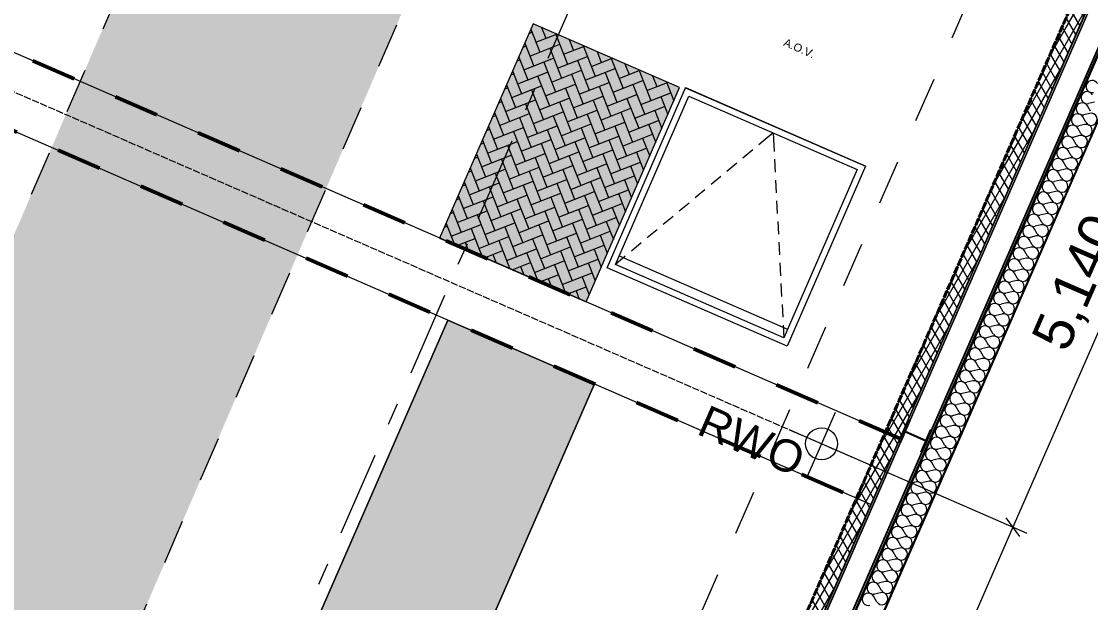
# Model space of a CAD drawing. Header units: millimetres. Extents: x -50172 to 312111, y -142074 to 4572.
# Drawn here: x 14543 to 21238, y -37184 to -33543 of the extents above; entities that cross this region are included whole.
import ezdxf
from ezdxf.enums import TextEntityAlignment as Align

# ---------------------------------------------------------------- set-up
doc = ezdxf.new("R2010")
doc.units = ezdxf.units.MM
doc.header["$MEASUREMENT"] = 0
for name, pattern in [('Dashed', [564.444447, 282.222223, -282.222223]), ('Double Dashed', [1093.611073, 529.166651, -211.666656, 141.111112, -211.666656]), ('Hidden Line', [55, 45, -10])]:
    doc.linetypes.add(name, pattern=pattern)
for name, color, linetype, lineweight in [('A-15-MG_Structural_Grid_Phase_2_Pen_No__173', 1, 'Continuous', 18), ('A-20-M_Floor_Slab_Pen_No__195', 7, 'Continuous', 35), ('A-20-M_Floor_Slab_Pen_No__4', 7, 'Continuous', 20), ('A-20-M_Floor_Slab_Pen_No__89', 8, 'Continuous', 20), ('A-20-M_Roof_Accessory_Pen_No__1', 7, 'Continuous', 13), ('A-20-M_Roof_Accessory_Pen_No__150', 7, 'Continuous', 0), ('A-95-MC_Marker_Section_P2.Marker_Pen_No__1', 7, 'Continuous', 13), ('COLUMN.IFC Import_Pen_No__2', 8, 'Continuous', 15), ('New_A-20-M_Roof_Accessory_Pen_No__156', 5, 'Continuous', 50), ('New_A-20-M_Roof_Pen_No__92', 8, 'Continuous', 13), ('New_A-25-M_Wall_Ext_Pen_No__1', 7, 'Continuous', 13), ('New_A-95-D_1_100_Pen_No__1', 7, 'Continuous', 13), ('New_A-95-P_Drawing_Pen_No__1', 7, 'Continuous', 13), ('New_A-95-P_Text_1_50_GA_Pen_No__1', 7, 'Continuous', 13)]:
    doc.layers.add(name, color=color, linetype=linetype, lineweight=lineweight)
for name, color, linetype in [('A-20-M_Floor_Slab', 7, 'Continuous'), ('A-95-MC_Marker_Section_P2.Marker', 7, 'Continuous'), ('COLUMN.IFC Import', 7, 'Continuous'), ('New_A-15-MG_Structural_Grid_Phase_2', 7, 'Continuous'), ('New_A-20-M_Roof', 7, 'Continuous'), ('New_A-25-M_Wall_Ext', 7, 'Continuous'), ('New_A-95-D_1_100', 7, 'Continuous')]:
    doc.layers.add(name, color=color, linetype=linetype)
for name, color, linetype, lineweight, true_color in [('A-20-M_Floor_Slab_Pen_No__107', 7, 'Continuous', 15, 0xa6a6a6), ('New_A-15-MG_Structural_Grid_Phase_2_Pen_No__222', 7, 'Continuous', 13, 0x65af33), ('New_A-20-M_Roof_Accessory_Pen_No__61', 7, 'Continuous', 20, 0x6a6a6a), ('New_A-25-M_Wall_Ext_Pen_No__107', 7, 'Continuous', 15, 0xa6a6a6), ('New_A-95-P_Drawing_Pen_No__142', 7, 'Continuous', 0, 0xeeeeee), ('New_A-95-P_Drawing_Pen_No__151', 7, 'Continuous', 5, 0x2290ff)]:
    doc.layers.add(name, color=color, linetype=linetype, lineweight=lineweight, true_color=true_color)
doc.styles.add('GENERATED_STYLE_3', font='')
doc.styles.add('GENERATED_STYLE_4', font='')
doc.styles.get('GENERATED_STYLE_3').set_extended_font_data('Arial')
doc.styles.get('GENERATED_STYLE_4').set_extended_font_data('Swis721 BT')
doc.dimstyles.new('GENERATED_STYLE__1', dxfattribs={"dimtxt": 250, "dimasz": 95, "dimexe": 0.18, "dimexo": 50, "dimgap": 0.09, "dimtad": 1, "dimdec": 0, "dimzin": 0, "dimdsep": 46, "dimtxsty": 'GENERATED_STYLE_3', "dimblk": 'ARROWHEAD_2', "dimblk1": 'ARROWHEAD_2', "dimblk2": 'ARROWHEAD_2', "dimcen": 0.09, "dimclrd": 7, "dimclre": 7, "dimclrt": 7, "dimadec": 0, "dimazin": 0, "dimtfac": 1, "dimtdec": 4, "dimtmove": 0, "dimatfit": 3, "dimfxl": 1, "dimtolj": 1, "dimtzin": 0, "dimarcsym": 0})

# ---------------------------------------------------------------- blocks, each defined once
blk = doc.blocks.new('Roof_2_1', base_point=(-19442.3, -19430.5))
at = {"layer": 'New_A-20-M_Roof_Pen_No__92', "linetype": 'Continuous', "flags": 128}
for points in [[(19862.2, -36569.2), (-19442.3, -19430.5)], [(18046, -40734.4), (19862.2, -36569.2)]]:
    blk.add_lwpolyline(points, dxfattribs=at)
blk = doc.blocks.new('Skylight Top Hung 19[8]_1')
at = {"layer": 'New_A-20-M_Roof', "linetype": 'Continuous', "lineweight": 0, "flags": 128}
for points in [[(18210, -35086.2), (18701.6, -33958.8)], [(18701.6, -33958.8), (18702.1, -33957.7)], [(18701.6, -33958.8), (19829.1, -34450.5)], [(18702.1, -33957.7), (19829.6, -34449.3)], [(18262.7, -35065.5), (18722.3, -34011.5)], [(18722.3, -34011.5), (19776.4, -34471.1)], [(19249.4, -34241.3), (19188, -34292.6), (19160.6, -34315.5)], [(19249.4, -34241.3), (19253.6, -34321.2), (19255.4, -34356.9)], [(19122.2, -34347.6), (19060.8, -34398.8)], [(19258.1, -34406.8), (19262.3, -34486.7)], [(19022.4, -34430.9), (18961, -34482.2)], [(19776.4, -34471.1), (19316.8, -35525.2)], [(19829.1, -34450.5), (19337.5, -35577.8)], [(19829.1, -34450.5), (19829.6, -34449.3)], [(18922.7, -34514.2), (18861.3, -34565.5)], [(19264.9, -34536.6), (19269.1, -34616.5)], [(18822.9, -34597.6), (18761.5, -34648.9)], [(19271.7, -34666.4), (19275.9, -34746.3)], [(18723.1, -34680.9), (18661.7, -34732.2)], [(18623.4, -34764.2), (18562, -34815.5)], [(19278.5, -34796.3), (19282.7, -34876.1)], [(18523.6, -34847.6), (18462.2, -34898.9)], [(18423.8, -34930.9), (18362.4, -34982.2)], [(19285.3, -34926.1), (19289.5, -35005.9)], [(18286.7, -35010.5), (19340.8, -35470.2)], [(18324.1, -35014.3), (18262.7, -35065.5)], [(19316.8, -35525.2), (18262.7, -35065.5)], [(19292.2, -35055.9), (19296.4, -35135.8)], [(19337.5, -35577.8), (18210, -35086.2)], [(19299, -35185.7), (19303.2, -35265.6)], [(19305.8, -35315.5), (19310, -35395.4)], [(19312.6, -35445.3), (19316.8, -35525.2)]]:
    blk.add_lwpolyline(points, dxfattribs=at)
blk = doc.blocks.new('Roof_3_1', base_point=(-9378, -10065))
at = {"layer": 'New_A-20-M_Roof_Pen_No__92', "linetype": 'Continuous', "flags": 128}
for points in [[(20042.1, -36156.7), (-19083.1, -19096.2)], [(22006.6, -31651.4), (20042.1, -36156.7)]]:
    blk.add_lwpolyline(points, dxfattribs=at)
at = {"layer": 'New_A-20-M_Roof', "linetype": 'Continuous', "lineweight": 0}
blk.add_blockref('Skylight Top Hung 19[8]_1', (0, 0), dxfattribs=at)
blk = doc.blocks.new('Slab_2_1', base_point=(22220.5, -31567.4))
at = {"layer": 'A-20-M_Floor_Slab_Pen_No__89', "linetype": 'Continuous', "flags": 128}
blk.add_lwpolyline([(22220.5, -31567.4), (1807.4, -22666.3), (1702.5, -22906.9), (21875, -31703.1), (12362.1, -53519.2), (-4050.1, -46362.7), (-4155, -46603.2), (12497.8, -53864.7)], close=True, dxfattribs=at)
blk = doc.blocks.new('*X78')
at = {"layer": 'New_A-25-M_Wall_Ext_Pen_No__107', "linetype": 'Continuous'}
for p, q in [((21237.6, -34104.9), (21218.8, -34071.7)), ((21262, -34049), (21224.9, -34057.8)), ((21231.5, -34118.8), (21194.4, -34127.6)), ((21201.1, -34188.7), (21164, -34197.5)), ((21207.1, -34174.7), (21188.3, -34141.6)), ((21170.6, -34258.5), (21133.5, -34267.3)), ((21176.7, -34244.6), (21157.9, -34211.4)), ((21140.1, -34328.4), (21103.1, -34337.1)), ((21146.2, -34314.4), (21127.4, -34281.3)), ((21109.7, -34398.2), (21072.6, -34407)), ((21115.8, -34384.2), (21097, -34351.1)), ((21079.2, -34468), (21042.2, -34476.8)), ((21085.3, -34454.1), (21066.5, -34420.9)), ((21048.8, -34537.9), (21011.7, -34546.6)), ((21054.9, -34523.9), (21036.1, -34490.8)), ((21018.3, -34607.7), (20981.3, -34616.5)), ((21024.4, -34593.8), (21005.6, -34560.6)), ((20994, -34663.6), (20975.2, -34630.5)), ((20963.5, -34733.4), (20944.7, -34700.3)), ((20987.9, -34677.6), (20950.8, -34686.3)), ((20933.1, -34803.3), (20914.3, -34770.1)), ((20957.4, -34747.4), (20920.4, -34756.2)), ((20902.6, -34873.1), (20883.8, -34840)), ((20927, -34817.2), (20889.9, -34826)), ((20872.2, -34942.9), (20853.4, -34909.8)), ((20896.5, -34887.1), (20859.4, -34895.8)), ((20841.7, -35012.8), (20822.9, -34979.7)), ((20866.1, -34956.9), (20829, -34965.7)), ((20811.2, -35082.6), (20792.4, -35049.5)), ((20835.6, -35026.8), (20798.5, -35035.5)), ((20780.8, -35152.5), (20762, -35119.3)), ((20805.2, -35096.6), (20768.1, -35105.4)), ((20750.3, -35222.3), (20731.5, -35189.2)), ((20774.7, -35166.4), (20737.6, -35175.2)), ((20719.9, -35292.1), (20701.1, -35259)), ((20744.3, -35236.3), (20707.2, -35245)), ((20689.4, -35362), (20670.6, -35328.9)), ((20713.8, -35306.1), (20676.7, -35314.9)), ((20659, -35431.8), (20640.2, -35398.7)), ((20683.3, -35376), (20646.3, -35384.7)), ((20628.5, -35501.7), (20609.7, -35468.5)), ((20652.9, -35445.8), (20615.8, -35454.6)), ((20598.1, -35571.5), (20579.3, -35538.4)), ((20622.4, -35515.6), (20585.4, -35524.4)), ((20567.6, -35641.3), (20548.8, -35608.2)), ((20592, -35585.5), (20554.9, -35594.2)), ((20537.2, -35711.2), (20518.4, -35678.1)), ((20561.5, -35655.3), (20524.5, -35664.1)), ((20506.7, -35781), (20487.9, -35747.9)), ((20531.1, -35725.2), (20494, -35733.9)), ((20500.6, -35795), (20463.6, -35803.8)), ((20470.2, -35864.8), (20433.1, -35873.6)), ((20476.3, -35850.9), (20457.5, -35817.7)), ((20439.7, -35934.7), (20402.6, -35943.4)), ((20445.8, -35920.7), (20427, -35887.6)), ((20409.3, -36004.5), (20372.2, -36013.3)), ((20415.4, -35990.5), (20396.6, -35957.4)), ((20378.8, -36074.3), (20341.7, -36083.1)), ((20384.9, -36060.4), (20366.1, -36027.2)), ((20348.4, -36144.2), (20311.3, -36153)), ((20354.4, -36130.2), (20335.6, -36097.1)), ((20317.9, -36214), (20280.8, -36222.8)), ((20324, -36200.1), (20305.2, -36166.9)), ((20293.5, -36269.9), (20274.7, -36236.8)), ((20263.1, -36339.7), (20244.3, -36306.6)), ((20287.4, -36283.9), (20250.4, -36292.6)), ((20232.6, -36409.6), (20213.8, -36376.4)), ((20257, -36353.7), (20219.9, -36362.5)), ((20202.2, -36479.4), (20183.4, -36446.3)), ((20226.5, -36423.5), (20189.5, -36432.3)), ((20171.7, -36549.3), (20152.9, -36516.1)), ((20196.1, -36493.4), (20159, -36502.2)), ((20141.3, -36619.1), (20122.5, -36586)), ((20165.6, -36563.2), (20128.6, -36572)), ((20110.8, -36688.9), (20092, -36655.8)), ((20135.2, -36633.1), (20098.1, -36641.8)), ((20080.4, -36758.8), (20061.6, -36725.6)), ((20104.7, -36702.9), (20067.7, -36711.7)), ((20049.9, -36828.6), (20031.1, -36795.5)), ((20074.3, -36772.7), (20037.2, -36781.5)), ((20019.5, -36898.5), (20000.7, -36865.3)), ((20043.8, -36842.6), (20006.7, -36851.4)), ((19989, -36968.3), (19970.2, -36935.2)), ((20013.4, -36912.4), (19976.3, -36921.2)), ((19958.6, -37038.1), (19939.8, -37005)), ((19982.9, -36982.3), (19945.8, -36991)), ((19928.1, -37108), (19909.3, -37074.8)), ((19952.5, -37052.1), (19915.4, -37060.9)), ((19897.6, -37177.8), (19878.8, -37144.7)), ((19922, -37121.9), (19884.9, -37130.7))]:
    blk.add_line(p, q, dxfattribs=at)
for centre, start, end in [((21246.6, -33950.9), 156.44041, 283.31031), ((21246.6, -33950.9), 29.57051, 156.44041), ((21216.1, -34020.7), 156.44041, 283.31031), ((21216.1, -34020.7), 29.57051, 156.44041), ((21185.7, -34090.5), 29.57051, 156.44041), ((21155.2, -34160.4), 29.57051, 156.44041), ((21185.7, -34090.5), 156.44041, 283.31031), ((21240.3, -34155.9), 209.57051, 103.31031), ((21124.8, -34230.2), 29.57051, 156.44041), ((21155.2, -34160.4), 156.44041, 283.31031), ((21209.8, -34225.8), 209.57051, 103.31031), ((21094.3, -34300.1), 29.57051, 156.44041), ((21124.8, -34230.2), 156.44041, 283.31031), ((21179.4, -34295.6), 209.57051, 103.31031), ((21063.9, -34369.9), 29.57051, 156.44041), ((21094.3, -34300.1), 156.44041, 283.31031), ((21148.9, -34365.4), 209.57051, 103.31031), ((21033.4, -34439.7), 29.57051, 156.44041), ((21063.9, -34369.9), 156.44041, 283.31031), ((21118.5, -34435.3), 209.57051, 103.31031), ((21002.9, -34509.6), 29.57051, 156.44041), ((21033.4, -34439.7), 156.44041, 283.31031), ((21088, -34505.1), 209.57051, 103.31031), ((20972.5, -34579.4), 29.57051, 156.44041), ((21002.9, -34509.6), 156.44041, 283.31031), ((21057.6, -34575), 209.57051, 103.31031), ((20972.5, -34579.4), 156.44041, 283.31031), ((21027.1, -34644.8), 209.57051, 103.31031), ((20942, -34649.3), 156.44041, 283.31031), ((20942, -34649.3), 29.57051, 156.44041), ((20996.7, -34714.6), 209.57051, 103.31031), ((20911.6, -34719.1), 156.44041, 283.31031), ((20911.6, -34719.1), 29.57051, 156.44041), ((20881.1, -34788.9), 156.44041, 283.31031), ((20881.1, -34788.9), 29.57051, 156.44041), ((20966.2, -34784.5), 209.57051, 103.31031), ((20850.7, -34858.8), 156.44041, 283.31031), ((20850.7, -34858.8), 29.57051, 156.44041), ((20935.7, -34854.3), 209.57051, 103.31031), ((20820.2, -34928.6), 156.44041, 283.31031), ((20820.2, -34928.6), 29.57051, 156.44041), ((20905.3, -34924.1), 209.57051, 103.31031), ((20789.8, -34998.5), 156.44041, 283.31031), ((20789.8, -34998.5), 29.57051, 156.44041), ((20874.8, -34994), 209.57051, 103.31031), ((20759.3, -35068.3), 156.44041, 283.31031), ((20759.3, -35068.3), 29.57051, 156.44041), ((20844.4, -35063.8), 209.57051, 103.31031), ((20728.9, -35138.1), 156.44041, 283.31031), ((20728.9, -35138.1), 29.57051, 156.44041), ((20813.9, -35133.7), 209.57051, 103.31031), ((20698.4, -35208), 156.44041, 283.31031), ((20698.4, -35208), 29.57051, 156.44041), ((20783.5, -35203.5), 209.57051, 103.31031), ((20668, -35277.8), 156.44041, 283.31031), ((20668, -35277.8), 29.57051, 156.44041), ((20753, -35273.3), 209.57051, 103.31031), ((20637.5, -35347.7), 156.44041, 283.31031), ((20637.5, -35347.7), 29.57051, 156.44041), ((20722.6, -35343.2), 209.57051, 103.31031), ((20607, -35417.5), 156.44041, 283.31031), ((20607, -35417.5), 29.57051, 156.44041), ((20692.1, -35413), 209.57051, 103.31031), ((20576.6, -35487.3), 156.44041, 283.31031), ((20576.6, -35487.3), 29.57051, 156.44041), ((20661.7, -35482.9), 209.57051, 103.31031), ((20546.1, -35557.2), 156.44041, 283.31031), ((20546.1, -35557.2), 29.57051, 156.44041), ((20631.2, -35552.7), 209.57051, 103.31031), ((20515.7, -35627), 156.44041, 283.31031), ((20515.7, -35627), 29.57051, 156.44041), ((20600.8, -35622.5), 209.57051, 103.31031), ((20485.2, -35696.9), 29.57051, 156.44041), ((20570.3, -35692.4), 209.57051, 103.31031), ((20454.8, -35766.7), 29.57051, 156.44041), ((20485.2, -35696.9), 156.44041, 283.31031), ((20539.8, -35762.2), 209.57051, 103.31031), ((20424.3, -35836.5), 29.57051, 156.44041), ((20454.8, -35766.7), 156.44041, 283.31031), ((20509.4, -35832.1), 209.57051, 103.31031), ((20393.9, -35906.4), 29.57051, 156.44041), ((20424.3, -35836.5), 156.44041, 283.31031), ((20478.9, -35901.9), 209.57051, 103.31031), ((20363.4, -35976.2), 29.57051, 156.44041), ((20393.9, -35906.4), 156.44041, 283.31031), ((20448.5, -35971.7), 209.57051, 103.31031), ((20333, -36046), 29.57051, 156.44041), ((20363.4, -35976.2), 156.44041, 283.31031), ((20418, -36041.6), 209.57051, 103.31031), ((20302.5, -36115.9), 29.57051, 156.44041), ((20333, -36046), 156.44041, 283.31031), ((20387.6, -36111.4), 209.57051, 103.31031), ((20272.1, -36185.7), 29.57051, 156.44041), ((20302.5, -36115.9), 156.44041, 283.31031), ((20357.1, -36181.3), 209.57051, 103.31031), ((20272.1, -36185.7), 156.44041, 283.31031), ((20326.7, -36251.1), 209.57051, 103.31031), ((20241.6, -36255.6), 156.44041, 283.31031), ((20241.6, -36255.6), 29.57051, 156.44041), ((20296.2, -36320.9), 209.57051, 103.31031), ((20211.2, -36325.4), 156.44041, 283.31031), ((20211.2, -36325.4), 29.57051, 156.44041), ((20180.7, -36395.2), 156.44041, 283.31031), ((20180.7, -36395.2), 29.57051, 156.44041), ((20265.8, -36390.8), 209.57051, 103.31031), ((20150.2, -36465.1), 156.44041, 283.31031), ((20150.2, -36465.1), 29.57051, 156.44041), ((20235.3, -36460.6), 209.57051, 103.31031), ((20119.8, -36534.9), 156.44041, 283.31031), ((20119.8, -36534.9), 29.57051, 156.44041), ((20204.9, -36530.5), 209.57051, 103.31031), ((20089.3, -36604.8), 156.44041, 283.31031), ((20089.3, -36604.8), 29.57051, 156.44041), ((20174.4, -36600.3), 209.57051, 103.31031), ((20058.9, -36674.6), 156.44041, 283.31031), ((20058.9, -36674.6), 29.57051, 156.44041), ((20144, -36670.1), 209.57051, 103.31031), ((20028.4, -36744.4), 156.44041, 283.31031), ((20028.4, -36744.4), 29.57051, 156.44041), ((20113.5, -36740), 209.57051, 103.31031), ((19998, -36814.3), 156.44041, 283.31031), ((19998, -36814.3), 29.57051, 156.44041), ((20083, -36809.8), 209.57051, 103.31031), ((19967.5, -36884.1), 156.44041, 283.31031), ((19967.5, -36884.1), 29.57051, 156.44041), ((20052.6, -36879.7), 209.57051, 103.31031), ((19937.1, -36954), 156.44041, 283.31031), ((19937.1, -36954), 29.57051, 156.44041), ((20022.1, -36949.5), 209.57051, 103.31031), ((19906.6, -37023.8), 156.44041, 283.31031), ((19906.6, -37023.8), 29.57051, 156.44041), ((19991.7, -37019.3), 209.57051, 103.31031), ((19876.2, -37093.6), 156.44041, 283.31031), ((19876.2, -37093.6), 29.57051, 156.44041), ((19961.2, -37089.2), 209.57051, 103.31031), ((19845.7, -37163.5), 156.44041, 283.31031), ((19845.7, -37163.5), 29.57051, 156.44041), ((19930.8, -37159), 209.57051, 103.31031)]:
    blk.add_arc(centre, 38.1, start, end, dxfattribs=at)
blk = doc.blocks.new('Wall_2_1', base_point=(12413.8, -53650.9))
at = {"layer": 'New_A-25-M_Wall_Ext_Pen_No__107', "linetype": 'Continuous'}
h = blk.add_hatch(dxfattribs=at)
h.set_pattern_fill('Plaster_0001', color=256, style=0, pattern_type=2)
h.set_pattern_definition([(0, (0, 0), (0, 173.2051), [0, -100]), (0, (50, 86.6), (0, 173.2051), [0, -100])])
h.paths.add_polyline_path([(12592.1, -54105), (22460.8, -31473), (22454.8, -31475.4), (12589.8, -54099.1)])
at = {"layer": 'New_A-25-M_Wall_Ext_Pen_No__107', "linetype": 'Continuous', "lineweight": 0, "true_color": 0x535353}
for points in [[(12497.8, -53864.8), (22220.5, -31567.4), (22216.6, -31568.9), (12496.2, -53860.8)], [(12421.8, -53671.3), (22027, -31643.4), (22023.1, -31644.9), (12420.2, -53667.3)]]:
    blk.add_hatch(color=251, dxfattribs=at).paths.add_polyline_path(points)
at = {"layer": 'New_A-25-M_Wall_Ext_Pen_No__107', "linetype": 'Continuous'}
for points in [[(12504, -53880.6), (22236.3, -31561.2), (22220.5, -31567.4), (12497.8, -53864.8)], [(22006.6, -31651.4), (12413.8, -53650.9), (12420.2, -53667.3), (22023.1, -31644.9)]]:
    blk.add_hatch(color=256, dxfattribs=at).paths.add_polyline_path(points)
at = {"layer": 'New_A-25-M_Wall_Ext_Pen_No__1', "linetype": 'Continuous'}
for p, q in [((12589.8, -54099.1), (22454.8, -31475.4)), ((12496.2, -53860.8), (22216.6, -31568.9)), ((12497.8, -53864.8), (22220.5, -31567.4)), ((12504, -53880.6), (22236.3, -31561.2)), ((12507.1, -53888.5), (22244.2, -31558.1)), ((22023.1, -31644.9), (12420.2, -53667.3)), ((12421.8, -53671.3), (22027, -31643.4))]:
    blk.add_line(p, q, dxfattribs=at)
at = {"layer": 'New_A-25-M_Wall_Ext_Pen_No__1', "linetype": 'Continuous', "flags": 128}
for points in [[(12592.1, -54105), (22460.8, -31473)], [(22006.6, -31651.4), (12413.8, -53650.9)]]:
    blk.add_lwpolyline(points, dxfattribs=at)
at = {"layer": 'New_A-25-M_Wall_Ext', "color": 250, "lineweight": 50, "true_color": 0x2a2a2a}
blk.add_blockref('*X78', (0, 0), dxfattribs=at)
blk = doc.blocks.new('*X145')
at = {"layer": 'A-20-M_Floor_Slab_Pen_No__107', "linetype": 'Continuous'}
for points in [[(21048.1, -33599.5), (21050.3, -33599.5), (21115.7, -33449.5), (21113.5, -33449.5)], [(21048.1, -33599.5), (20998.3, -33713.6), (20998.3, -33718.6), (21050.3, -33599.5)], [(20848.3, -34057.6), (20786.4, -34199.5), (20788.6, -34199.5), (20848.3, -34062.6)], [(20721, -34349.5), (20723.2, -34349.5), (20788.6, -34199.5), (20786.4, -34199.5)], [(20721, -34349.5), (20698.3, -34401.7), (20698.3, -34406.7), (20723.2, -34349.5)], [(20459.4, -34949.5), (20461.6, -34949.5), (20527, -34799.5), (20524.8, -34799.5)], [(20548.3, -34745.7), (20524.8, -34799.5), (20527, -34799.5), (20548.3, -34750.7)], [(20459.4, -34949.5), (20398.2, -35089.7), (20398.2, -35094.7), (20461.6, -34949.5)], [(20248.2, -35433.8), (20197.8, -35549.5), (20199.9, -35549.5), (20248.2, -35438.8)], [(20132.4, -35699.5), (20134.5, -35699.5), (20199.9, -35549.5), (20197.8, -35549.5)], [(20132.4, -35699.5), (20098.2, -35777.8), (20098.2, -35782.8), (20134.5, -35699.5)], [(19870.7, -36299.5), (19872.9, -36299.5), (19938.3, -36149.5), (19936.1, -36149.5)], [(19948.2, -36121.8), (19936.1, -36149.5), (19938.3, -36149.5), (19948.2, -36126.9)], [(19805.3, -36449.5), (19807.5, -36449.5), (19872.9, -36299.5), (19870.7, -36299.5)], [(19805.3, -36449.5), (19798.2, -36465.9), (19798.2, -36470.9), (19807.5, -36449.5)], [(19648.2, -36809.9), (19609.1, -36899.5), (19611.3, -36899.5), (19648.2, -36814.9)], [(19543.7, -37049.5), (19545.9, -37049.5), (19611.3, -36899.5), (19609.1, -36899.5)], [(19543.7, -37049.5), (19498.1, -37154), (19498.1, -37159), (19545.9, -37049.5)]]:
    blk.add_hatch(color=256, dxfattribs=at).paths.add_polyline_path(points)
blk = doc.blocks.new('Wall_57_1', base_point=(12362.1, -53519.2))
at = {"layer": 'A-20-M_Floor_Slab_Pen_No__107', "linetype": 'Continuous'}
h = blk.add_hatch(dxfattribs=at)
h.set_pattern_fill('Batt_Insulation_0001', color=256, style=0, pattern_type=2)
h.set_pattern_definition([(60, (0, 0), (-43.30127, 25), []), (120, (0, 0), (43.30127, 25), [])])
h.paths.add_polyline_path([(21877.6, -31702.1), (12363.1, -53521.9), (12413.8, -53650.9), (22006.6, -31651.4)])
at = {"layer": 'A-20-M_Floor_Slab_Pen_No__195', "linetype": 'Hidden Line'}
blk.add_line((21877.6, -31702.1), (12363.1, -53521.9), dxfattribs=at)
at = {"layer": 'A-20-M_Floor_Slab_Pen_No__195', "linetype": 'Hidden Line', "flags": 128}
blk.add_lwpolyline([(21875, -31703.1), (12362.1, -53519.2)], dxfattribs=at)
at = {"layer": 'A-20-M_Floor_Slab_Pen_No__4', "linetype": 'Continuous', "flags": 128}
blk.add_lwpolyline([(12413.8, -53650.9), (22006.6, -31651.4)], dxfattribs=at)
at = {"layer": 'A-20-M_Floor_Slab', "color": 250, "lineweight": 50, "true_color": 0x2a2a2a}
blk.add_blockref('*X145', (0, 0), dxfattribs=at)
blk = doc.blocks.new('Column 54')
at = {"layer": 'COLUMN.IFC Import_Pen_No__2', "linetype": 'Continuous'}
for p, q in [((-76.45, 78.8), (76.45, 78.8)), ((-76.45, 69.4), (-76.45, 78.8)), ((-3.25, 69.4), (-76.45, 69.4)), ((-3.25, -69.4), (-3.25, 69.4)), ((3.25, 69.4), (3.25, -69.4)), ((76.45, 69.4), (3.25, 69.4)), ((76.45, 78.8), (76.45, 69.4)), ((-76.45, -69.4), (-3.25, -69.4)), ((-76.45, -78.8), (-76.45, -69.4)), ((76.45, -78.8), (-76.45, -78.8)), ((3.25, -69.4), (76.45, -69.4)), ((76.45, -69.4), (76.45, -78.8))]:
    blk.add_line(p, q, dxfattribs=at)
blk = doc.blocks.new('*D341')
at = {"layer": 'New_A-95-D_1_100_Pen_No__1', "linetype": 'Continuous'}
for p, q in [((22619, -31918.4), (22891.8, -32037.4)), ((22848.7, -32057.9), (22763, -31941.8)), ((22830.3, -31943.9), (22805.8, -31999.9)), ((22805.8, -31999.9), (20751.4, -36711.4)), ((20794.2, -36769.5), (20708.5, -36653.4))]:
    blk.add_line(p, q, dxfattribs=at)
at = {"layer": 'New_A-95-D_1_100_Pen_No__1', "insert": (21157.6, -35654.8), "char_height": 250, "attachment_point": 7, "rotation": 66.44041, "style": 'GENERATED_STYLE_3'}
blk.add_mtext('\\A1;{\\fArial|b0|i0|c0|p34;5,140 gutter to grid}', dxfattribs=at)
blk = doc.blocks.new('ARROWHEAD_2')
at = {"color": 0, "linetype": 'Continuous', "lineweight": 0}
for p, q in [((0, 0), (-1, 0)), ((-0.378, -0.655), (0.378, 0.655))]:
    blk.add_line(p, q, dxfattribs=at)
blk = doc.blocks.new('*D342')
at = {"layer": 'New_A-95-D_1_100_Pen_No__1', "linetype": 'Continuous'}
for p, q in [((22805.8, -31999.9), (20751.4, -36711.4)), ((19599, -36209), (20837.3, -36748.9)), ((20794.2, -36769.5), (20708.5, -36653.4)), ((20751.4, -36711.4), (18845.2, -41082.9)), ((17820.9, -40636.3), (18931.1, -41120.4)), ((18888, -41141), (18802.3, -41024.9)), ((18845.2, -41082.9), (14857.7, -50227.4))]:
    blk.add_line(p, q, dxfattribs=at)
at = {"layer": 'New_A-95-D_1_100_Pen_No__1', "insert": (19139.1, -40283.7), "char_height": 250, "attachment_point": 7, "rotation": 66.44041, "style": 'GENERATED_STYLE_3'}
blk.add_mtext('\\A1;{\\fArial|b0|i0|c0|p34;4,769 gutter to ridge}', dxfattribs=at)
blk = doc.blocks.new('Standard grid marker_33')
at = {"layer": 'New_A-15-MG_Structural_Grid_Phase_2_Pen_No__222', "linetype": 'Double Dashed'}
for p, q in [((7182, 0), (20268.4, 0)), ((20268.4, 0), (27450.4, 0))]:
    blk.add_line(p, q, dxfattribs=at)
blk.add_point((20268.4, 0), dxfattribs=at)
blk.add_point((20268.4, 0), dxfattribs=at)
at = {"layer": 'New_A-15-MG_Structural_Grid_Phase_2_Pen_No__222', "style": 'GENERATED_STYLE_4'}
for tag, p in [('AC_MarkerText_1_0', (-500, 36.5)), ('AC_MarkerText_1_1', (27950.4, 36.5))]:
    blk.add_attdef(tag, text='', height=350, rotation=270, dxfattribs=at).set_placement(p, align=Align.MIDDLE_CENTER)
blk = doc.blocks.new('Standard grid marker_34')
at = {"layer": 'New_A-15-MG_Structural_Grid_Phase_2_Pen_No__222', "linetype": 'Double Dashed'}
for p, q in [((7182, 0), (20268.4, 0)), ((20268.4, 0), (27450.4, 0))]:
    blk.add_line(p, q, dxfattribs=at)
blk.add_point((20268.4, 0), dxfattribs=at)
blk.add_point((20268.4, 0), dxfattribs=at)
at = {"layer": 'New_A-15-MG_Structural_Grid_Phase_2_Pen_No__222', "style": 'GENERATED_STYLE_4'}
for tag, p in [('AC_MarkerText_1_0', (-500, 36.5)), ('AC_MarkerText_1_1', (27950.4, 36.5))]:
    blk.add_attdef(tag, text='', height=350, rotation=270, dxfattribs=at).set_placement(p, align=Align.MIDDLE_CENTER)
blk = doc.blocks.new('Cutting Plane_2_1', base_point=(21934.2, -30055.5))
at = {"layer": 'A-95-MC_Marker_Section_P2.Marker_Pen_No__1', "linetype": 'Dashed'}
blk.add_line((21834.3, -30284.7), (9757.7, -57980.2), dxfattribs=at)

msp = doc.modelspace()

# ---------------------------------------------------------------- hatches: boundary and pattern name
at = {"layer": 'A-20-M_Roof_Accessory_Pen_No__1', "linetype": 'Continuous', "lineweight": 0, "true_color": 0x000000}
for points in [[(18664.3, -33957.5), (17747.7, -33557.8), (17162, -34900.9), (18078.7, -35300.6)], [(13453.4, -46540.4), (18130.6, -35814.1), (17214, -35414.4), (15713, -38856.6), (15862.9, -38922), (15152.2, -40551.7), (15002.4, -40486.3), (12536.8, -46140.7)]]:
    msp.add_hatch(color=178, dxfattribs=at).paths.add_polyline_path(points)
at = {"layer": 'A-20-M_Roof_Accessory_Pen_No__150', "linetype": 'Continuous'}
h = msp.add_hatch(dxfattribs=at)
h.set_pattern_fill('Brick_Floor___Laid_Flat__BB', color=256, style=0, pattern_type=2)
h.set_pattern_definition([(291.44, (17532.43, -34915.9), (249.454, 97.963), [201, -67]), (291.44, (17668.26, -35078.5), (249.454, 97.963), [201, -67]), (291.44, (17706.14, -34991.65), (249.454, 97.963), [201, -67]), (291.44, (17744, -34904.8), (249.454, 97.963), [201, -67]), (21.44, (17581.4, -35040.63), (-97.963, 249.454), [201, -67]), (21.44, (17619.28, -34953.77), (-97.963, 249.454), [201, -67]), (21.44, (17657.15, -34866.92), (-97.963, 249.454), [201, -67]), (21.44, (17793, -35029.52), (-97.963, 249.454), [201, -67])])
h.paths.add_polyline_path([(18664.3, -33957.5), (17747.7, -33557.8), (17162, -34900.9), (18078.7, -35300.6)])
h = msp.add_hatch(dxfattribs=at)
h.set_pattern_fill('Brick_Floor___Laid_Flat__BB', color=256, style=0, pattern_type=2)
h.set_pattern_definition([(291.4404, (15095.12, -41507.6), (249.454, 97.963), [201, -67]), (291.4404, (15230.96, -41670.19), (249.454, 97.963), [201, -67]), (291.4404, (15268.83, -41583.33), (249.454, 97.963), [201, -67]), (291.4404, (15306.7, -41496.48), (249.454, 97.963), [201, -67]), (21.4404, (15144.1, -41632.31), (-97.963, 249.454), [201, -67]), (21.4404, (15181.97, -41545.46), (-97.963, 249.454), [201, -67]), (21.4404, (15219.85, -41458.6), (-97.963, 249.454), [201, -67]), (21.4404, (15355.68, -41621.2), (-97.963, 249.454), [201, -67])])
h.paths.add_polyline_path([(13453.4, -46540.4), (12536.8, -46140.7), (15002.4, -40486.3), (15152.2, -40551.7), (15862.9, -38922), (15713, -38856.6), (17214, -35414.4), (18130.6, -35814.1)])
at = {"layer": 'New_A-95-P_Drawing_Pen_No__142', "linetype": 'Continuous'}
msp.add_hatch(color=256, dxfattribs=at).paths.add_polyline_path([(15349.8, -30345.8), (15469.7, -30070.9), (10611.5, -27952.5), (10491.6, -28227.4), (8933.3, -27547.9), (8054.4, -29563.6), (9612.7, -30243.1), (9500.6, -30500.2), (11150.5, -31219.7), (11002.6, -31558.8), (12423.4, -32178.4), (12571.3, -31839.2), (14267.1, -32578.7), (14379.2, -32321.6), (14470.9, -32361.5), (14698, -31834.7), (15635.1, -32238.6), (13188.1, -37916.2), (14730.8, -38581.1), (17608.8, -31903.3), (15129, -30834.5)])

# ---------------------------------------------------------------- linework, layer by layer
at = {"layer": 'A-15-MG_Structural_Grid_Phase_2_Pen_No__173', "linetype": 'Hidden Line'}
msp.add_line((-19269.5, -19260.4), (19619.1, -36217.7), dxfattribs=at)
at = {"layer": 'A-20-M_Roof_Accessory_Pen_No__1', "linetype": 'Continuous', "flags": 128}
for points in [[(18664.3, -33957.5), (17747.7, -33557.8), (17162, -34900.9), (18078.7, -35300.6)], [(18664.3, -33957.5), (17747.7, -33557.8), (17162, -34900.9), (18078.7, -35300.6)], [(13453.4, -46540.4), (12536.8, -46140.7), (15002.4, -40486.3), (15152.2, -40551.7), (15862.9, -38922), (15713, -38856.6), (17214, -35414.4), (18130.6, -35814.1)], [(13453.4, -46540.4), (18130.6, -35814.1), (17214, -35414.4), (15713, -38856.6), (15862.9, -38922), (15152.2, -40551.7), (15002.4, -40486.3), (12536.8, -46140.7)]]:
    msp.add_lwpolyline(points, close=True, dxfattribs=at)
at = {"layer": 'New_A-20-M_Roof_Accessory_Pen_No__156', "linetype": 'Dashed', "flags": 128}
for points in [[(-19015.7, -19125.6), (20042.1, -36156.7)], [(-19374.9, -19459.9), (19862.2, -36569.2)]]:
    msp.add_lwpolyline(points, dxfattribs=at)
at = {"layer": 'New_A-20-M_Roof_Accessory_Pen_No__61', "linetype": 'Continuous', "flags": 128}
for points in [[(19466.8, -36386.9), (19639.5, -35991)], [(19355.2, -36102.6), (19751.1, -36275.3)]]:
    msp.add_lwpolyline(points, dxfattribs=at)
at = {"layer": 'New_A-20-M_Roof_Accessory_Pen_No__61', "linetype": 'Continuous'}
msp.add_circle((19553.2, -36189), 100, dxfattribs=at)
at = {"layer": 'New_A-95-P_Drawing_Pen_No__1', "linetype": 'Dashed', "flags": 128}
msp.add_lwpolyline([(15349.8, -30345.8), (15469.7, -30070.9), (10611.5, -27952.5), (10491.6, -28227.4), (8933.3, -27547.9), (8054.4, -29563.6), (9612.7, -30243.1), (9500.6, -30500.2), (11150.5, -31219.7), (11002.6, -31558.8), (12423.4, -32178.4), (12571.3, -31839.2), (14267.1, -32578.7), (14379.2, -32321.6), (14470.9, -32361.5), (14698, -31834.7), (15635.1, -32238.6), (13188.1, -37916.2), (14730.8, -38581.1), (17608.8, -31903.3), (15129, -30834.5)], close=True, dxfattribs=at)

# ---------------------------------------------------------------- block references
at = {"layer": 'A-20-M_Floor_Slab', "color": 8, "linetype": 'Continuous', "lineweight": 20}
msp.add_blockref('Slab_2_1', (22220.5, -31567.4), dxfattribs=at)
at = {"layer": 'A-20-M_Floor_Slab', "color": 250, "lineweight": 50, "true_color": 0x2a2a2a}
msp.add_blockref('Wall_57_1', (12362.1, -53519.2), dxfattribs=at)
at = {"layer": 'A-95-MC_Marker_Section_P2.Marker'}
msp.add_blockref('Cutting Plane_2_1', (21934.2, -30055.5), dxfattribs=at)
at = {"layer": 'COLUMN.IFC Import', "linetype": 'Continuous', "zscale": 1000, "rotation": 66.44041158398767}
msp.add_blockref('Column 54', (20140.6, -36141), dxfattribs=at)
at = {"layer": 'New_A-15-MG_Structural_Grid_Phase_2', "color": 8, "linetype": 'Continuous', "lineweight": 15, "zscale": 1000, "rotation": 66.44041158399293}
for name, p in [('Standard grid marker_33', (9303.8, -53354.1)), ('Standard grid marker_34', (12025.6, -54541))]:
    msp.add_blockref(name, p, dxfattribs=at)
at = {"layer": 'New_A-20-M_Roof', "color": 8, "linetype": 'Continuous', "lineweight": 13}
for name, p in [('Roof_3_1', (-9378, -10065)), ('Roof_2_1', (-19442.3, -19430.5))]:
    msp.add_blockref(name, p, dxfattribs=at)
at = {"layer": 'New_A-25-M_Wall_Ext', "color": 250, "lineweight": 50, "true_color": 0x2a2a2a}
msp.add_blockref('Wall_2_1', (12413.8, -53650.9), dxfattribs=at)

# ---------------------------------------------------------------- texts
at = {"layer": 'New_A-95-P_Drawing_Pen_No__151', "linetype": 'Continuous', "insert": (19424.1, -33688.1), "char_height": 50, "attachment_point": 2, "rotation": 336.49416, "style": 'GENERATED_STYLE_4'}
msp.add_mtext('\\A1;{\\fSwis721 BT|b0|i0|c0|p34;A.O.V.}', dxfattribs=at)
at = {"layer": 'New_A-95-P_Text_1_50_GA_Pen_No__1', "linetype": 'Continuous', "insert": (19155.9, -36077.7), "char_height": 200, "attachment_point": 2, "rotation": 336.44041, "style": 'GENERATED_STYLE_4'}
msp.add_mtext('\\A1;{\\fSwis721 BT|b0|i0|c0|p34;RWO }', dxfattribs=at)

# ---------------------------------------------------------------- dimensions: what is measured, and where the dimension line sits
at = {"layer": 'New_A-95-D_1_100', "linetype": 'Continuous'}
for base, p1, p2, text, picture, middle in [((20751.4, -36711.4), (22573.2, -31898.4), (19553.2, -36189), '<MeasuredValue> gutter to grid', '*D341', (22039.6, -33319.3)), ((18845.2, -41082.9), (19553.2, -36189), (17775.1, -40616.3), '<MeasuredValue> gutter to ridge', '*D342', (20059, -37861.3))]:
    dim = msp.add_linear_dim(base=base, p1=p1, p2=p2, angle=246.44041, text=text, dimstyle='GENERATED_STYLE__1', dxfattribs=at)
    dim.commit()
    dim.dimension.update_dxf_attribs({"geometry": picture, "text_midpoint": middle, "dimtype": 160, "text_rotation": 66.44041})

doc.saveas('drawing.dxf')
